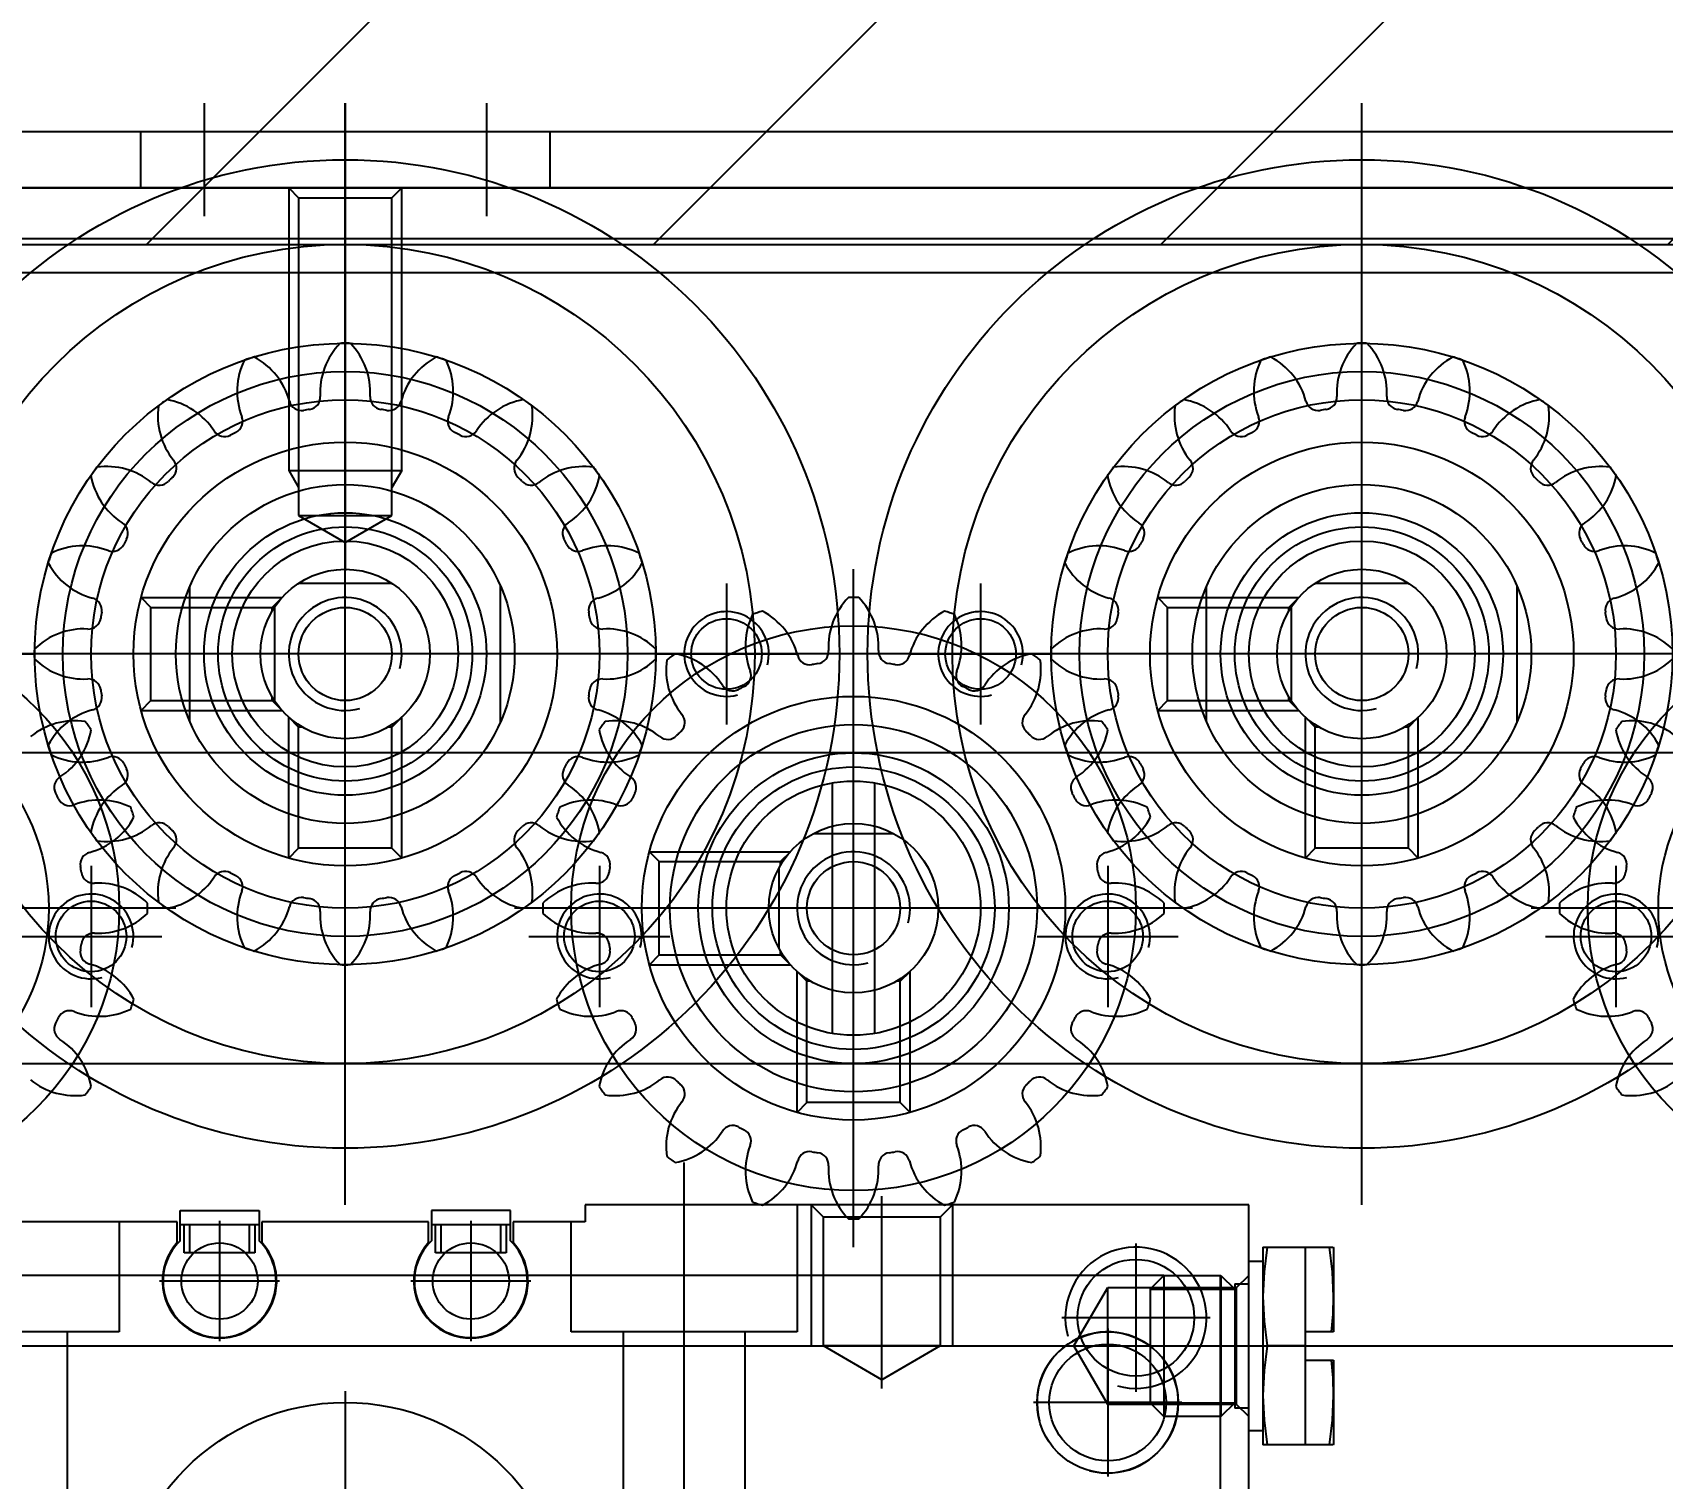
# Model space of a CAD drawing. Header units: inches. Extents: x 0 to 77285, y -118 to 40065.
# Drawn here: x 16500.6 to 16558.3, y 25651.9 to 25703.1 of the extents above; entities that cross this region are included whole.
import ezdxf

# ---------------------------------------------------------------- set-up
doc = ezdxf.new("R2010")
doc.units = ezdxf.units.IN
doc.header["$LTSCALE"] = 5
doc.header["$MEASUREMENT"] = 0
doc.layers.add('A', color=8, linetype='Continuous')
doc.styles.add('SCI', font='')
doc.styles.get('SCI').set_extended_font_data('Gulim')
doc.dimstyles.new('SCH', dxfattribs={"dimtxt": 2.5, "dimasz": 2, "dimexe": 1.25, "dimexo": 0.625, "dimtad": 1, "dimdec": 8, "dimtxsty": 'SCI', "dimcen": 2.5, "dimclrd": 4, "dimclre": 4, "dimclrt": 7, "dimadec": 8, "dimazin": 2, "dimtfac": 1, "dimtdec": 8, "dimtmove": 0, "dimatfit": 3, "dimfxl": 1, "dimarcsym": 0})

# ---------------------------------------------------------------- blocks, each defined once
blk = doc.blocks.new('A$Cc399747e')
h = blk.add_hatch()
h.set_pattern_fill('ANSI31', color=256, scale=4)
h.set_pattern_definition([(45, (8071.277, 63861.461), (-8.980256, 8.980256), [])])
h.paths.add_polyline_path([(891.797, 581), (491.797, 581), (491.797, 281), (891.797, 281)])
for p, q in [((759.797, 646.5), (759.797, 613.5)), ((739.797, 645), (739.797, 615)), ((740.797, 642.5), (740.797, 617.5)), ((771.797, 621.6), (771.797, 638.4)), ((757.647, 619.5), (757.647, 635)), ((761.947, 635), (761.947, 619.5)), ((781.647, 619.5), (781.647, 635)), ((744.797, 619.375), (744.797, 624.625)), ((736.797, 623.464), (736.807, 623.5)), ((736.797, 620.5), (736.797, 623.464)), ((736.807, 623.5), (739.297, 623.5)), ((736.942, 623.5), (736.836, 622.629)), ((737.797, 623.5), (737.797, 620.5)), ((739.259, 622.625), (739.152, 623.5)), ((739.297, 616.5), (739.297, 623.5)), ((739.297, 623), (739.797, 623)), ((736.836, 622.629), (736.797, 621.75)), ((739.297, 621.75), (739.259, 622.625)), ((739.797, 622.5), (740.23, 622.067)), ((739.797, 622.2), (740.297, 622.2)), ((740.297, 622.01), (740.788, 622.5)), ((740.297, 617.8), (740.297, 622.2)), ((740.788, 622.5), (742.807, 622.5)), ((740.788, 617.5), (740.788, 622.5)), ((742.807, 622.5), (743.297, 622.01)), ((742.807, 617.5), (742.807, 622.5)), ((736.797, 621.75), (736.817, 621.125)), ((739.259, 620.871), (739.297, 621.75)), ((740.23, 622.067), (744.797, 622.067)), ((740.23, 622.067), (740.23, 617.933)), ((743.297, 622.01), (740.297, 622.01)), ((743.297, 622.01), (740.297, 622.01)), ((742.172, 622), (747.422, 622)), ((743.297, 617.991), (743.297, 622.01)), ((743.797, 616.375), (743.797, 621.625)), ((744.797, 622.067), (745.991, 620)), ((744.797, 622.067), (744.797, 617.933)), ((736.817, 621.125), (736.874, 620.5)), ((750.73, 620), (752.797, 621.193)), ((752.797, 621.503), (752.797, 614.69)), ((752.797, 621.193), (754.864, 620)), ((737.797, 620.5), (736.797, 620.5)), ((737.797, 620.5), (737.797, 619.5)), ((739.152, 620), (739.259, 620.871)), ((884.297, 620), (659.297, 620)), ((746.3, 620), (736.472, 620)), ((737.797, 620), (739.152, 620)), ((739.259, 619.125), (739.152, 620)), ((745.991, 620), (744.797, 617.933)), ((750.297, 615), (750.297, 620)), ((750.73, 620), (754.864, 620)), ((750.73, 615.433), (750.73, 620)), ((754.864, 620), (754.864, 615.433)), ((755.297, 615), (755.297, 620)), ((736.797, 616.536), (736.797, 619.5)), ((736.797, 619.5), (737.797, 619.5)), ((736.874, 619.5), (736.817, 618.877)), ((737.797, 619.5), (737.797, 616.5)), ((755.797, 619.5), (763.797, 619.5)), ((755.797, 615), (755.797, 619.5)), ((763.797, 619.5), (763.797, 615.6)), ((767.347, 615.574), (767.347, 619.826)), ((776.247, 615.574), (776.247, 619.826)), ((779.797, 619.5), (787.797, 619.5)), ((779.797, 615.6), (779.797, 619.5)), ((736.817, 618.877), (736.797, 618.25)), ((739.297, 618.25), (739.259, 619.125)), ((741.172, 619), (746.422, 619)), ((736.797, 618.25), (736.835, 617.375)), ((739.259, 617.371), (739.297, 618.25)), ((740.23, 617.933), (739.797, 617.5)), ((740.297, 617.8), (739.797, 617.8)), ((744.797, 617.933), (740.23, 617.933)), ((740.788, 617.5), (740.297, 617.991)), ((743.297, 617.991), (740.297, 617.991)), ((743.297, 617.991), (740.297, 617.991)), ((743.297, 617.991), (742.807, 617.5)), ((765.221, 617.7), (769.473, 617.7)), ((774.121, 617.7), (778.373, 617.7)), ((736.835, 617.375), (736.942, 616.5)), ((739.152, 616.5), (739.259, 617.371)), ((739.797, 617), (739.297, 617)), ((742.807, 617.5), (740.788, 617.5)), ((742.807, 617.5), (765.332, 617.5)), ((765.332, 617.5), (765.357, 617.5)), ((765.357, 617.5), (769.337, 617.5)), ((769.337, 617.5), (769.362, 617.5)), ((769.362, 617.5), (774.232, 617.5)), ((774.232, 617.5), (774.257, 617.5)), ((774.257, 617.5), (778.237, 617.5)), ((778.237, 617.5), (778.262, 617.5)), ((778.262, 617.5), (802.797, 617.5)), ((736.807, 616.5), (736.797, 616.536)), ((739.297, 616.5), (736.807, 616.5)), ((753.797, 616.5), (753.797, 592.5)), ((766.097, 616.7), (768.597, 616.7)), ((766.097, 615.7), (766.097, 616.7)), ((766.297, 615.7), (766.297, 616.7)), ((768.397, 616.7), (768.397, 615.7)), ((768.597, 616.7), (768.597, 615.7)), ((774.997, 615.7), (774.997, 616.7)), ((774.997, 616.7), (777.497, 616.7)), ((775.197, 615.7), (775.197, 616.7)), ((777.297, 616.7), (777.297, 615.7)), ((777.497, 616.7), (777.497, 615.7)), ((765.847, 615.6), (765.847, 616.34)), ((765.947, 616.272), (765.947, 615.2)), ((768.747, 615.2), (768.747, 616.272)), ((768.847, 616.34), (768.847, 615.6)), ((774.747, 615.6), (774.747, 616.34)), ((774.847, 615.2), (774.847, 616.272)), ((777.647, 616.272), (777.647, 615.2)), ((777.747, 616.34), (777.747, 615.6)), ((750.297, 615), (750.73, 615.433)), ((750.73, 615.433), (754.864, 615.433)), ((754.864, 615.433), (755.297, 615)), ((763.297, 615.6), (765.847, 615.6)), ((763.297, 615), (763.297, 615.6)), ((768.747, 615.7), (765.947, 615.7)), ((768.847, 615.6), (774.747, 615.6)), ((777.647, 615.7), (774.847, 615.7)), ((777.747, 615.6), (785.297, 615.6)), ((735.797, 615), (735.797, 576)), ((739.797, 615), (763.297, 615)), ((765.947, 615.2), (768.747, 615.2)), ((771.797, 615), (771.797, 576)), ((777.647, 615.2), (774.847, 615.2)), ((751.797, 611.729), (751.797, 606.736)), ((751.797, 611.729), (752.147, 611.379)), ((752.147, 611.379), (755.447, 611.379)), ((752.147, 611.379), (752.147, 607.086)), ((755.797, 611.729), (755.447, 611.379)), ((755.447, 611.379), (755.447, 607.086)), ((755.797, 611.729), (755.797, 606.736)), ((826.797, 610), (716.797, 610)), ((753.797, 610), (753.797, 599)), ((753.047, 608.937), (753.047, 600.063)), ((754.547, 608.937), (754.547, 600.063)), ((735.797, 607.5), (735.797, 583.5)), ((771.797, 607.5), (771.797, 583.5)), ((752.147, 607.086), (751.797, 606.736)), ((752.147, 607.086), (752.277, 607.086)), ((755.318, 607.086), (755.447, 607.086)), ((755.447, 607.086), (755.797, 606.736)), ((761.026, 606.5), (756.033, 606.5)), ((756.383, 606.15), (756.033, 606.5)), ((756.383, 606.15), (756.383, 606.021)), ((760.676, 606.15), (756.383, 606.15)), ((761.026, 606.5), (760.676, 606.15)), ((760.676, 606.15), (760.676, 602.85)), ((756.438, 603.077), (756.438, 605.923)), ((705.797, 604.5), (729.797, 604.5)), ((741.797, 604.5), (765.797, 604.5)), ((748.297, 604.5), (759.297, 604.5)), ((777.797, 604.5), (801.797, 604.5)), ((733.797, 602.729), (733.797, 597.736)), ((733.797, 602.729), (734.147, 602.379)), ((737.797, 602.729), (737.447, 602.379)), ((737.797, 602.729), (737.797, 597.736)), ((756.383, 602.85), (756.033, 602.5)), ((756.383, 602.979), (756.383, 602.85)), ((760.676, 602.85), (756.383, 602.85)), ((761.026, 602.5), (760.676, 602.85)), ((769.797, 602.729), (769.797, 597.736)), ((769.797, 602.729), (770.147, 602.379)), ((773.797, 602.729), (773.447, 602.379)), ((773.797, 602.729), (773.797, 597.736)), ((734.147, 602.379), (737.447, 602.379)), ((734.147, 602.379), (734.147, 598.086)), ((737.447, 602.379), (737.447, 598.086)), ((761.026, 602.5), (756.033, 602.5)), ((770.147, 602.379), (773.447, 602.379)), ((770.147, 602.379), (770.147, 598.086)), ((773.447, 602.379), (773.447, 598.086)), ((755.22, 601.859), (752.374, 601.859)), ((734.147, 598.086), (733.797, 597.736)), ((734.147, 598.086), (734.277, 598.086)), ((737.318, 598.086), (737.447, 598.086)), ((737.447, 598.086), (737.797, 597.736)), ((770.147, 598.086), (769.797, 597.736)), ((770.147, 598.086), (770.277, 598.086)), ((773.318, 598.086), (773.447, 598.086)), ((773.447, 598.086), (773.797, 597.736)), ((730.297, 597.898), (730.297, 593.102)), ((743.026, 597.5), (738.033, 597.5)), ((738.383, 597.15), (738.033, 597.5)), ((741.297, 597.898), (741.297, 593.102)), ((743.026, 597.5), (742.676, 597.15)), ((766.297, 597.898), (766.297, 593.102)), ((779.026, 597.5), (774.033, 597.5)), ((774.383, 597.15), (774.033, 597.5)), ((777.297, 597.898), (777.297, 593.102)), ((779.026, 597.5), (778.676, 597.15)), ((738.298, 593.843), (738.298, 597.157)), ((738.383, 597.15), (738.383, 597.021)), ((742.676, 597.15), (738.383, 597.15)), ((742.676, 597.15), (742.676, 593.85)), ((774.298, 593.843), (774.298, 597.157)), ((774.383, 597.15), (774.383, 597.021)), ((778.676, 597.15), (774.383, 597.15)), ((778.676, 597.15), (778.676, 593.85)), ((716.297, 595.5), (755.297, 595.5)), ((723.797, 595.5), (747.797, 595.5)), ((752.297, 595.5), (791.297, 595.5)), ((759.797, 595.5), (783.797, 595.5)), ((738.383, 593.979), (738.383, 593.85)), ((774.383, 593.979), (774.383, 593.85)), ((738.383, 593.85), (738.033, 593.5)), ((743.026, 593.5), (738.033, 593.5)), ((742.676, 593.85), (738.383, 593.85)), ((743.026, 593.5), (742.676, 593.85)), ((774.383, 593.85), (774.033, 593.5)), ((779.026, 593.5), (774.033, 593.5)), ((778.676, 593.85), (774.383, 593.85)), ((779.026, 593.5), (778.676, 593.85)), ((734.14, 592.999), (737.454, 592.999)), ((770.14, 592.999), (773.454, 592.999)), ((771.797, 578), (771.797, 592.553)), ((771.797, 591.553), (770.147, 590.6)), ((773.447, 590.6), (771.797, 591.553)), ((773.447, 590.6), (770.147, 590.6)), ((770.147, 590.6), (770.147, 579.35)), ((773.447, 579.35), (773.447, 590.6)), ((769.797, 589), (770.147, 589.606)), ((773.797, 589), (773.447, 589.606)), ((773.797, 589), (769.797, 589)), ((769.797, 589), (769.797, 579)), ((773.797, 579), (773.797, 589)), ((891.797, 581), (491.797, 581)), ((891.797, 581), (491.797, 581)), ((766.797, 576), (766.797, 580)), ((771.797, 576), (771.797, 580)), ((776.797, 576), (776.797, 580)), ((659.297, 579), (884.297, 579)), ((884.297, 579), (659.297, 579)), ((764.547, 577), (764.547, 579)), ((770.147, 579.35), (769.797, 579)), ((773.447, 579.35), (770.147, 579.35)), ((773.797, 579), (773.447, 579.35)), ((779.047, 577), (779.047, 579)), ((884.297, 577), (659.297, 577))]:
    blk.add_line(p, q)
at = {"ltscale": 3}
for p, q in [((753.797, 612), (753.797, 597)), ((735.797, 608.5), (735.797, 582.5)), ((771.797, 608.5), (771.797, 582.5)), ((726.797, 603), (726.797, 608)), ((744.797, 603), (744.797, 608)), ((762.797, 603), (762.797, 608)), ((780.797, 603), (780.797, 608)), ((729.297, 605.5), (724.297, 605.5)), ((747.297, 605.5), (742.297, 605.5)), ((765.297, 605.5), (760.297, 605.5)), ((783.297, 605.5), (778.297, 605.5)), ((710.297, 604.5), (725.297, 604.5)), ((746.297, 604.5), (761.297, 604.5)), ((782.297, 604.5), (797.297, 604.5)), ((655.297, 599), (886.297, 599)), ((749.297, 593), (749.297, 598)), ((758.297, 593), (758.297, 598)), ((722.797, 595.5), (748.797, 595.5)), ((751.797, 595.5), (746.797, 595.5)), ((760.797, 595.5), (755.797, 595.5)), ((758.797, 595.5), (784.797, 595.5)), ((787.797, 595.5), (782.797, 595.5)), ((213.797, 582), (1040.797, 582)), ((213.797, 582), (1040.797, 582)), ((213.797, 580.8), (1040.797, 580.8))]:
    blk.add_line(p, q, dxfattribs=at)
for centre, radius in [((771.797, 630), 8), ((771.797, 630), 8), ((744.797, 622), 2.5), ((744.797, 622), 2.067), ((743.797, 619), 2.067), ((767.347, 617.7), 1.35), ((776.247, 617.7), 1.35), ((717.797, 604.5), 10), ((753.797, 604.5), 10), ((789.797, 604.5), 10), ((735.797, 595.5), 17.5), ((771.797, 595.5), 17.5), ((717.797, 604.5), 7.5), ((753.797, 604.5), 7.5), ((789.797, 604.5), 7.5), ((735.797, 595.5), 14.5), ((753.797, 604.5), 5), ((771.797, 595.5), 14.5), ((753.797, 604.5), 4.5), ((753.797, 604.5), 4.5), ((753.797, 604.5), 3), ((753.797, 604.5), 3), ((753.797, 604.5), 1.65), ((735.797, 595.5), 10), ((771.797, 595.5), 10), ((735.797, 595.5), 7.5), ((771.797, 595.5), 7.5), ((735.797, 595.5), 6), ((771.797, 595.5), 6), ((735.797, 595.5), 5), ((771.797, 595.5), 5), ((735.797, 595.5), 4.5), ((771.797, 595.5), 4.5), ((735.797, 595.5), 4), ((771.797, 595.5), 4), ((735.797, 595.5), 3), ((735.797, 595.5), 3), ((771.797, 595.5), 3), ((771.797, 595.5), 3), ((735.797, 595.5), 1.65), ((771.797, 595.5), 1.65)]:
    blk.add_circle(centre, radius)
for centre, radius in [((753.797, 604.5), 6.5), ((753.797, 604.5), 5.5), ((726.797, 605.5), 1.25), ((744.797, 605.5), 1.25), ((762.797, 605.5), 1.25), ((780.797, 605.5), 1.25), ((735.797, 595.5), 11), ((771.797, 595.5), 11), ((735.797, 595.5), 9), ((771.797, 595.5), 9), ((749.297, 595.5), 1.25), ((758.297, 595.5), 1.25)]:
    blk.add_circle(centre, radius, dxfattribs=at)
for centre, radius, start, end in [((744.797, 622), 2.5, 75, 15), ((743.797, 619), 2.5, 75, 15), ((767.347, 617.7), 2.025, 317.79455, 222.20545), ((767.347, 617.7), 2, 314.427, 225.573), ((776.247, 617.7), 2.025, 317.79455, 222.20545), ((776.247, 617.7), 2, 314.427, 225.573), ((755.409, 613.758), 2.5, 135.86546, 183.15785), ((753.797, 604.5), 11, 90, 90.94936), ((753.797, 604.5), 11, 89.05064, 90), ((752.185, 613.758), 2.5, 356.84215, 44.13454), ((752.47, 613.803), 2.5, 153.86546, 201.15785), ((753.797, 604.5), 11, 108, 108.94936), ((753.797, 604.5), 11, 107.05064, 108), ((749.403, 612.806), 2.5, 14.84215, 62.13454), ((758.191, 612.806), 2.5, 117.86546, 165.15785), ((753.797, 604.5), 11, 72, 72.94936), ((753.797, 604.5), 11, 71.05064, 72), ((755.125, 613.803), 2.5, 338.84215, 26.13454), ((752.472, 613.596), 0.442, 278.28904, 3.15785), ((755.122, 613.596), 0.442, 176.84215, 261.71096), ((749.66, 612.937), 2.5, 171.86546, 219.15785), ((753.797, 604.5), 11, 126, 126.94936), ((753.797, 604.5), 11, 125.05064, 126), ((747.052, 611.042), 2.5, 32.84215, 80.13454), ((752.247, 613.56), 0.442, 194.84215, 279.71096), ((753.797, 604.5), 8.75, 99, 99.71096), ((753.797, 604.5), 8.75, 98.28904, 99), ((753.797, 604.5), 8.75, 81, 81.71096), ((753.797, 604.5), 8.75, 80.28904, 81), ((755.348, 613.56), 0.442, 260.28904, 345.15785), ((760.543, 611.042), 2.5, 99.86546, 147.15785), ((757.935, 612.937), 2.5, 320.84215, 8.13454), ((753.797, 604.5), 11, 54, 54.94936), ((753.797, 604.5), 11, 53.05064, 54), ((749.523, 612.637), 0.442, 212.84215, 297.71096), ((749.726, 612.741), 0.442, 296.28904, 21.15785), ((757.868, 612.741), 0.442, 158.84215, 243.71096), ((758.071, 612.637), 0.442, 242.28904, 327.15785), ((753.797, 604.5), 8.75, 117, 117.71096), ((753.797, 604.5), 8.75, 116.28904, 117), ((753.797, 604.5), 8.75, 63, 63.71096), ((753.797, 604.5), 8.75, 62.28904, 63), ((747.379, 611.08), 0.442, 314.28904, 39.15785), ((760.215, 611.08), 0.442, 140.84215, 225.71096), ((726.234, 608.637), 2.5, 81.86546, 129.15785), ((724.339, 611.246), 2.5, 302.84215, 350.13454), ((717.797, 604.5), 11, 36, 36.94936), ((717.797, 604.5), 11, 35.05064, 36), ((753.797, 604.5), 11, 144, 144.94936), ((747.255, 611.246), 2.5, 189.86546, 237.15785), ((753.797, 604.5), 11, 143.05064, 144), ((745.36, 608.637), 2.5, 50.84215, 98.13454), ((753.797, 604.5), 8.75, 135, 135.71096), ((753.797, 604.5), 8.75, 134.28904, 135), ((753.797, 604.5), 8.75, 45, 45.71096), ((753.797, 604.5), 8.75, 44.28904, 45), ((762.234, 608.637), 2.5, 81.86546, 129.15785), ((760.339, 611.246), 2.5, 302.84215, 350.13454), ((753.797, 604.5), 11, 36, 36.94936), ((753.797, 604.5), 11, 35.05064, 36), ((789.797, 604.5), 11, 144, 144.94936), ((783.255, 611.246), 2.5, 189.86546, 237.15785), ((789.797, 604.5), 11, 143.05064, 144), ((781.36, 608.637), 2.5, 50.84215, 98.13454), ((747.218, 610.918), 0.442, 230.84215, 315.71096), ((760.377, 610.918), 0.442, 224.28904, 309.15785), ((725.935, 608.774), 0.442, 122.84215, 207.71096), ((745.66, 608.774), 0.442, 332.28904, 57.15785), ((761.935, 608.774), 0.442, 122.84215, 207.71096), ((781.66, 608.774), 0.442, 332.28904, 57.15785), ((717.797, 604.5), 8.75, 27, 27.71096), ((717.797, 604.5), 8.75, 26.28904, 27), ((726.038, 608.571), 0.442, 206.28904, 291.15785), ((727.1, 605.828), 2.5, 63.86546, 111.15785), ((744.495, 605.828), 2.5, 68.84215, 116.13454), ((745.556, 608.571), 0.442, 248.84215, 333.71096), ((753.797, 604.5), 8.75, 153, 153.71096), ((753.797, 604.5), 8.75, 152.28904, 153), ((753.797, 604.5), 8.75, 27, 27.71096), ((753.797, 604.5), 8.75, 26.28904, 27), ((762.038, 608.571), 0.442, 206.28904, 291.15785), ((763.1, 605.828), 2.5, 63.86546, 111.15785), ((780.495, 605.828), 2.5, 68.84215, 116.13454), ((781.556, 608.571), 0.442, 248.84215, 333.71096), ((789.797, 604.5), 8.75, 153, 153.71096), ((789.797, 604.5), 8.75, 152.28904, 153), ((717.797, 604.5), 11, 18, 18.94936), ((717.797, 604.5), 11, 17.05064, 18), ((753.797, 604.5), 11, 162, 162.94936), ((753.797, 604.5), 11, 161.05064, 162), ((753.797, 604.5), 11, 18, 18.94936), ((753.797, 604.5), 11, 17.05064, 18), ((789.797, 604.5), 11, 162, 162.94936), ((789.797, 604.5), 11, 161.05064, 162), ((726.104, 608.894), 2.5, 284.84215, 332.13454), ((745.491, 608.894), 2.5, 207.86546, 255.15785), ((762.104, 608.894), 2.5, 284.84215, 332.13454), ((781.491, 608.894), 2.5, 207.86546, 255.15785), ((726.857, 606.051), 0.442, 104.84215, 189.71096), ((735.797, 595.5), 11, 107.05064, 108), ((731.403, 603.806), 2.5, 14.84215, 62.13454), ((737.409, 604.758), 2.5, 135.86546, 183.15785), ((735.797, 595.5), 11, 90, 90.94936), ((735.797, 595.5), 11, 89.05064, 90), ((734.185, 604.758), 2.5, 356.84215, 44.13454), ((740.191, 603.806), 2.5, 117.86546, 165.15785), ((735.797, 595.5), 11, 72, 72.94936), ((744.737, 606.051), 0.442, 350.28904, 75.15785), ((753.797, 604.5), 2, 165, 105), ((762.857, 606.051), 0.442, 104.84215, 189.71096), ((771.797, 595.5), 11, 107.05064, 108), ((767.403, 603.806), 2.5, 14.84215, 62.13454), ((773.409, 604.758), 2.5, 135.86546, 183.15785), ((771.797, 595.5), 11, 90, 90.94936), ((771.797, 595.5), 11, 89.05064, 90), ((770.185, 604.758), 2.5, 356.84215, 44.13454), ((776.191, 603.806), 2.5, 117.86546, 165.15785), ((771.797, 595.5), 11, 72, 72.94936), ((780.737, 606.051), 0.442, 350.28904, 75.15785), ((717.797, 604.5), 8.75, 9, 9.71096), ((717.797, 604.5), 8.75, 8.28904, 9), ((726.893, 605.825), 0.442, 188.28904, 273.15785), ((734.47, 604.803), 2.5, 153.86546, 201.15785), ((735.797, 595.5), 11, 108, 108.94936), ((735.797, 595.5), 11, 71.05064, 72), ((737.125, 604.803), 2.5, 338.84215, 26.13454), ((744.702, 605.825), 0.442, 266.84215, 351.71096), ((753.797, 604.5), 8.75, 171, 171.71096), ((753.797, 604.5), 8.75, 170.28904, 171), ((753.797, 604.5), 8.75, 9, 9.71096), ((753.797, 604.5), 8.75, 8.28904, 9), ((762.893, 605.825), 0.442, 188.28904, 273.15785), ((770.47, 604.803), 2.5, 153.86546, 201.15785), ((771.797, 595.5), 11, 108, 108.94936), ((771.797, 595.5), 11, 71.05064, 72), ((773.125, 604.803), 2.5, 338.84215, 26.13454), ((780.702, 605.825), 0.442, 266.84215, 351.71096), ((789.797, 604.5), 8.75, 171, 171.71096), ((789.797, 604.5), 8.75, 170.28904, 171), ((727.055, 602.888), 2.5, 45.86546, 93.15785), ((744.54, 602.888), 2.5, 86.84215, 134.13454), ((763.055, 602.888), 2.5, 45.86546, 93.15785), ((780.54, 602.888), 2.5, 86.84215, 134.13454), ((727.055, 606.112), 2.5, 266.84215, 314.13454), ((717.797, 604.5), 11, 360, 0.94936), ((717.797, 604.5), 11, 359.05064, 0), ((731.66, 603.937), 2.5, 171.86546, 219.15785), ((735.797, 595.5), 11, 126, 126.94936), ((735.797, 595.5), 11, 125.05064, 126), ((729.052, 602.042), 2.5, 32.84215, 80.13454), ((734.247, 604.56), 0.442, 194.84215, 279.71096), ((734.472, 604.596), 0.442, 278.28904, 3.15785), ((737.122, 604.596), 0.442, 176.84215, 261.71096), ((737.348, 604.56), 0.442, 260.28904, 345.15785), ((742.543, 602.042), 2.5, 99.86546, 147.15785), ((739.935, 603.937), 2.5, 320.84215, 8.13454), ((735.797, 595.5), 11, 54, 54.94936), ((735.797, 595.5), 11, 53.05064, 54), ((753.797, 604.5), 11, 179.05064, 180), ((753.797, 604.5), 11, 180, 180.94936), ((744.54, 606.112), 2.5, 225.86546, 273.15785), ((763.055, 606.112), 2.5, 266.84215, 314.13454), ((753.797, 604.5), 11, 360, 0.94936), ((753.797, 604.5), 11, 359.05064, 0), ((767.66, 603.937), 2.5, 171.86546, 219.15785), ((771.797, 595.5), 11, 126, 126.94936), ((771.797, 595.5), 11, 125.05064, 126), ((765.052, 602.042), 2.5, 32.84215, 80.13454), ((770.247, 604.56), 0.442, 194.84215, 279.71096), ((770.472, 604.596), 0.442, 278.28904, 3.15785), ((773.122, 604.596), 0.442, 176.84215, 261.71096), ((773.348, 604.56), 0.442, 260.28904, 345.15785), ((778.543, 602.042), 2.5, 99.86546, 147.15785), ((775.935, 603.937), 2.5, 320.84215, 8.13454), ((771.797, 595.5), 11, 54, 54.94936), ((771.797, 595.5), 11, 53.05064, 54), ((789.797, 604.5), 11, 179.05064, 180), ((789.797, 604.5), 11, 180, 180.94936), ((780.54, 606.112), 2.5, 225.86546, 273.15785), ((731.726, 603.741), 0.442, 296.28904, 21.15785), ((735.797, 595.5), 8.75, 99, 99.71096), ((735.797, 595.5), 8.75, 98.28904, 99), ((735.797, 595.5), 8.75, 81, 81.71096), ((735.797, 595.5), 8.75, 80.28904, 81), ((739.868, 603.741), 0.442, 158.84215, 243.71096), ((767.726, 603.741), 0.442, 296.28904, 21.15785), ((771.797, 595.5), 8.75, 99, 99.71096), ((771.797, 595.5), 8.75, 98.28904, 99), ((771.797, 595.5), 8.75, 81, 81.71096), ((771.797, 595.5), 8.75, 80.28904, 81), ((775.868, 603.741), 0.442, 158.84215, 243.71096), ((717.797, 604.5), 8.75, 350.28904, 351), ((717.797, 604.5), 8.75, 351, 351.71096), ((726.893, 603.175), 0.442, 86.84215, 171.71096), ((731.523, 603.637), 0.442, 212.84215, 297.71096), ((735.797, 595.5), 8.75, 117, 117.71096), ((735.797, 595.5), 8.75, 116.28904, 117), ((735.797, 595.5), 8.75, 63, 63.71096), ((735.797, 595.5), 8.75, 62.28904, 63), ((740.071, 603.637), 0.442, 242.28904, 327.15785), ((744.702, 603.175), 0.442, 8.28904, 93.15785), ((753.797, 604.5), 8.75, 188.28904, 189), ((753.797, 604.5), 8.75, 189, 189.71096), ((753.797, 604.5), 8.75, 350.28904, 351), ((753.797, 604.5), 8.75, 351, 351.71096), ((762.893, 603.175), 0.442, 86.84215, 171.71096), ((767.523, 603.637), 0.442, 212.84215, 297.71096), ((771.797, 595.5), 8.75, 117, 117.71096), ((771.797, 595.5), 8.75, 116.28904, 117), ((771.797, 595.5), 8.75, 63, 63.71096), ((771.797, 595.5), 8.75, 62.28904, 63), ((776.071, 603.637), 0.442, 242.28904, 327.15785), ((780.702, 603.175), 0.442, 8.28904, 93.15785), ((789.797, 604.5), 8.75, 188.28904, 189), ((789.797, 604.5), 8.75, 189, 189.71096), ((726.857, 602.95), 0.442, 170.28904, 255.15785), ((744.737, 602.95), 0.442, 284.84215, 9.71096), ((762.857, 602.95), 0.442, 170.28904, 255.15785), ((780.737, 602.95), 0.442, 284.84215, 9.71096), ((726.104, 600.106), 2.5, 27.86546, 75.15785), ((735.797, 595.5), 11, 144, 144.94936), ((735.797, 595.5), 11, 143.05064, 144), ((727.36, 599.637), 2.5, 50.84215, 98.13454), ((729.379, 602.08), 0.442, 314.28904, 39.15785), ((742.215, 602.08), 0.442, 140.84215, 225.71096), ((744.234, 599.637), 2.5, 81.86546, 129.15785), ((745.491, 600.106), 2.5, 104.84215, 152.13454), ((735.797, 595.5), 11, 36, 36.94936), ((735.797, 595.5), 11, 35.05064, 36), ((762.104, 600.106), 2.5, 27.86546, 75.15785), ((771.797, 595.5), 11, 144, 144.94936), ((771.797, 595.5), 11, 143.05064, 144), ((763.36, 599.637), 2.5, 50.84215, 98.13454), ((765.379, 602.08), 0.442, 314.28904, 39.15785), ((778.215, 602.08), 0.442, 140.84215, 225.71096), ((780.234, 599.637), 2.5, 81.86546, 129.15785), ((781.491, 600.106), 2.5, 104.84215, 152.13454), ((771.797, 595.5), 11, 36, 36.94936), ((771.797, 595.5), 11, 35.05064, 36), ((729.255, 602.246), 2.5, 189.86546, 237.15785), ((729.218, 601.918), 0.442, 230.84215, 315.71096), ((735.797, 595.5), 8.75, 135, 135.71096), ((735.797, 595.5), 8.75, 134.28904, 135), ((735.797, 595.5), 8.75, 45, 45.71096), ((735.797, 595.5), 8.75, 44.28904, 45), ((742.377, 601.918), 0.442, 224.28904, 309.15785), ((742.339, 602.246), 2.5, 302.84215, 350.13454), ((765.255, 602.246), 2.5, 189.86546, 237.15785), ((765.218, 601.918), 0.442, 230.84215, 315.71096), ((771.797, 595.5), 8.75, 135, 135.71096), ((771.797, 595.5), 8.75, 134.28904, 135), ((771.797, 595.5), 8.75, 45, 45.71096), ((771.797, 595.5), 8.75, 44.28904, 45), ((778.377, 601.918), 0.442, 224.28904, 309.15785), ((778.339, 602.246), 2.5, 302.84215, 350.13454), ((726.038, 600.429), 0.442, 68.84215, 153.71096), ((727.1, 603.172), 2.5, 248.84215, 296.13454), ((717.797, 604.5), 11, 341.05064, 342), ((717.797, 604.5), 11, 342, 342.94936), ((753.797, 604.5), 11, 197.05064, 198), ((753.797, 604.5), 11, 198, 198.94936), ((744.495, 603.172), 2.5, 243.86546, 291.15785), ((745.556, 600.429), 0.442, 26.28904, 111.15785), ((762.038, 600.429), 0.442, 68.84215, 153.71096), ((763.1, 603.172), 2.5, 248.84215, 296.13454), ((753.797, 604.5), 11, 341.05064, 342), ((753.797, 604.5), 11, 342, 342.94936), ((789.797, 604.5), 11, 197.05064, 198), ((789.797, 604.5), 11, 198, 198.94936), ((780.495, 603.172), 2.5, 243.86546, 291.15785), ((781.556, 600.429), 0.442, 26.28904, 111.15785), ((725.935, 600.226), 0.442, 152.28904, 237.15785), ((717.797, 604.5), 8.75, 332.28904, 333), ((717.797, 604.5), 8.75, 333, 333.71096), ((745.66, 600.226), 0.442, 302.84215, 27.71096), ((753.797, 604.5), 8.75, 206.28904, 207), ((753.797, 604.5), 8.75, 207, 207.71096), ((761.935, 600.226), 0.442, 152.28904, 237.15785), ((753.797, 604.5), 8.75, 332.28904, 333), ((753.797, 604.5), 8.75, 333, 333.71096), ((781.66, 600.226), 0.442, 302.84215, 27.71096), ((789.797, 604.5), 8.75, 206.28904, 207), ((789.797, 604.5), 8.75, 207, 207.71096), ((724.339, 597.754), 2.5, 9.86546, 57.15785), ((727.66, 599.774), 0.442, 332.28904, 57.15785), ((743.935, 599.774), 0.442, 122.84215, 207.71096), ((747.255, 597.754), 2.5, 122.84215, 170.13454), ((760.339, 597.754), 2.5, 9.86546, 57.15785), ((763.66, 599.774), 0.442, 332.28904, 57.15785), ((779.935, 599.774), 0.442, 122.84215, 207.71096), ((783.255, 597.754), 2.5, 122.84215, 170.13454), ((726.495, 596.828), 2.5, 68.84215, 116.13454), ((727.556, 599.571), 0.442, 248.84215, 333.71096), ((735.797, 595.5), 8.75, 153, 153.71096), ((735.797, 595.5), 8.75, 152.28904, 153), ((735.797, 595.5), 8.75, 27, 27.71096), ((735.797, 595.5), 8.75, 26.28904, 27), ((744.038, 599.571), 0.442, 206.28904, 291.15785), ((745.1, 596.828), 2.5, 63.86546, 111.15785), ((762.495, 596.828), 2.5, 68.84215, 116.13454), ((763.556, 599.571), 0.442, 248.84215, 333.71096), ((771.797, 595.5), 8.75, 153, 153.71096), ((771.797, 595.5), 8.75, 152.28904, 153), ((771.797, 595.5), 8.75, 27, 27.71096), ((771.797, 595.5), 8.75, 26.28904, 27), ((780.038, 599.571), 0.442, 206.28904, 291.15785), ((781.1, 596.828), 2.5, 63.86546, 111.15785), ((735.797, 595.5), 11, 162, 162.94936), ((727.491, 599.894), 2.5, 207.86546, 255.15785), ((735.797, 595.5), 11, 161.05064, 162), ((744.104, 599.894), 2.5, 284.84215, 332.13454), ((735.797, 595.5), 11, 18, 18.94936), ((735.797, 595.5), 11, 17.05064, 18), ((747.218, 598.082), 0.442, 44.28904, 129.15785), ((760.377, 598.082), 0.442, 50.84215, 135.71096), ((771.797, 595.5), 11, 162, 162.94936), ((763.491, 599.894), 2.5, 207.86546, 255.15785), ((771.797, 595.5), 11, 161.05064, 162), ((780.104, 599.894), 2.5, 284.84215, 332.13454), ((771.797, 595.5), 11, 18, 18.94936), ((771.797, 595.5), 11, 17.05064, 18), ((726.234, 600.363), 2.5, 230.84215, 278.13454), ((717.797, 604.5), 11, 323.05064, 324), ((717.797, 604.5), 11, 324, 324.94936), ((753.797, 604.5), 11, 215.05064, 216), ((753.797, 604.5), 11, 216, 216.94936), ((745.36, 600.363), 2.5, 261.86546, 309.15785), ((753.797, 604.5), 8.75, 224.28904, 225), ((753.797, 604.5), 8.75, 225, 225.71096), ((747.379, 597.921), 0.442, 320.84215, 45.71096), ((760.215, 597.921), 0.442, 134.28904, 219.15785), ((753.797, 604.5), 8.75, 314.28904, 315), ((753.797, 604.5), 8.75, 315, 315.71096), ((762.234, 600.363), 2.5, 230.84215, 278.13454), ((753.797, 604.5), 11, 323.05064, 324), ((753.797, 604.5), 11, 324, 324.94936), ((789.797, 604.5), 11, 215.05064, 216), ((789.797, 604.5), 11, 216, 216.94936), ((781.36, 600.363), 2.5, 261.86546, 309.15785), ((726.737, 597.051), 0.442, 350.28904, 75.15785), ((735.797, 595.5), 2, 165, 105), ((744.857, 597.051), 0.442, 104.84215, 189.71096), ((749.66, 596.063), 2.5, 140.84215, 188.13454), ((757.935, 596.063), 2.5, 351.86546, 39.15785), ((762.737, 597.051), 0.442, 350.28904, 75.15785), ((771.797, 595.5), 2, 165, 105), ((780.857, 597.051), 0.442, 104.84215, 189.71096), ((735.797, 595.5), 8.75, 171, 171.71096), ((735.797, 595.5), 8.75, 170.28904, 171), ((735.797, 595.5), 8.75, 9, 9.71096), ((735.797, 595.5), 8.75, 8.28904, 9), ((749.523, 596.363), 0.442, 62.28904, 147.15785), ((758.071, 596.363), 0.442, 32.84215, 117.71096), ((771.797, 595.5), 8.75, 171, 171.71096), ((771.797, 595.5), 8.75, 170.28904, 171), ((771.797, 595.5), 8.75, 9, 9.71096), ((771.797, 595.5), 8.75, 8.28904, 9), ((726.54, 593.888), 2.5, 86.84215, 134.13454), ((726.702, 596.825), 0.442, 266.84215, 351.71096), ((744.893, 596.825), 0.442, 188.28904, 273.15785), ((745.055, 593.888), 2.5, 45.86546, 93.15785), ((747.052, 597.958), 2.5, 279.86546, 327.15785), ((753.797, 604.5), 8.75, 242.28904, 243), ((753.797, 604.5), 8.75, 243, 243.71096), ((749.726, 596.259), 0.442, 338.84215, 63.71096), ((757.868, 596.259), 0.442, 116.28904, 201.15785), ((753.797, 604.5), 8.75, 296.28904, 297), ((753.797, 604.5), 8.75, 297, 297.71096), ((760.543, 597.958), 2.5, 212.84215, 260.13454), ((762.54, 593.888), 2.5, 86.84215, 134.13454), ((762.702, 596.825), 0.442, 266.84215, 351.71096), ((780.893, 596.825), 0.442, 188.28904, 273.15785), ((781.055, 593.888), 2.5, 45.86546, 93.15785), ((735.797, 595.5), 11, 360, 0.94936), ((753.797, 604.5), 11, 233.05064, 234), ((752.47, 595.197), 2.5, 158.84215, 206.13454), ((752.247, 595.44), 0.442, 80.28904, 165.15785), ((753.797, 604.5), 8.75, 260.28904, 261), ((753.797, 604.5), 8.75, 261, 261.71096), ((752.472, 595.405), 0.442, 356.84215, 81.71096), ((755.122, 595.405), 0.442, 98.28904, 183.15785), ((753.797, 604.5), 8.75, 278.28904, 279), ((753.797, 604.5), 8.75, 279, 279.71096), ((755.348, 595.44), 0.442, 14.84215, 99.71096), ((755.125, 595.197), 2.5, 333.86546, 21.15785), ((753.797, 604.5), 11, 306, 306.94936), ((771.797, 595.5), 11, 179.05064, 180), ((771.797, 595.5), 11, 360, 0.94936), ((726.54, 597.112), 2.5, 225.86546, 273.15785), ((745.055, 597.112), 2.5, 266.84215, 314.13454), ((735.797, 595.5), 11, 359.05064, 0), ((753.797, 604.5), 11, 234, 234.94936), ((749.403, 596.194), 2.5, 297.86546, 345.15785), ((755.409, 595.242), 2.5, 176.84215, 224.13454), ((752.185, 595.242), 2.5, 315.86546, 3.15785), ((758.191, 596.194), 2.5, 194.84215, 242.13454), ((753.797, 604.5), 11, 305.05064, 306), ((771.797, 595.5), 11, 180, 180.94936), ((762.54, 597.112), 2.5, 225.86546, 273.15785), ((781.055, 597.112), 2.5, 266.84215, 314.13454), ((771.797, 595.5), 11, 359.05064, 0), ((726.702, 594.175), 0.442, 8.28904, 93.15785), ((744.893, 594.175), 0.442, 86.84215, 171.71096), ((762.702, 594.175), 0.442, 8.28904, 93.15785), ((780.893, 594.175), 0.442, 86.84215, 171.71096), ((726.737, 593.95), 0.442, 284.84215, 9.71096), ((735.797, 595.5), 8.75, 188.28904, 189), ((735.797, 595.5), 8.75, 189, 189.71096), ((744.857, 593.95), 0.442, 170.28904, 255.15785), ((735.797, 595.5), 8.75, 350.28904, 351), ((735.797, 595.5), 8.75, 351, 351.71096), ((753.797, 604.5), 11, 251.05064, 252), ((753.797, 604.5), 11, 252, 252.94936), ((753.797, 604.5), 11, 287.05064, 288), ((753.797, 604.5), 11, 288, 288.94936), ((762.737, 593.95), 0.442, 284.84215, 9.71096), ((771.797, 595.5), 8.75, 188.28904, 189), ((771.797, 595.5), 8.75, 189, 189.71096), ((780.857, 593.95), 0.442, 170.28904, 255.15785), ((771.797, 595.5), 8.75, 350.28904, 351), ((771.797, 595.5), 8.75, 351, 351.71096), ((727.491, 591.106), 2.5, 104.84215, 152.13454), ((744.104, 591.106), 2.5, 27.86546, 75.15785), ((753.797, 604.5), 11, 269.05064, 270), ((753.797, 604.5), 11, 270, 270.94936), ((763.491, 591.106), 2.5, 104.84215, 152.13454), ((780.104, 591.106), 2.5, 27.86546, 75.15785), ((735.797, 595.5), 11, 197.05064, 198), ((735.797, 595.5), 11, 342, 342.94936), ((771.797, 595.5), 11, 197.05064, 198), ((771.797, 595.5), 11, 342, 342.94936), ((735.797, 595.5), 11, 198, 198.94936), ((726.495, 594.172), 2.5, 243.86546, 291.15785), ((727.556, 591.429), 0.442, 26.28904, 111.15785), ((735.797, 595.5), 8.75, 206.28904, 207), ((735.797, 595.5), 8.75, 333, 333.71096), ((744.038, 591.429), 0.442, 68.84215, 153.71096), ((745.1, 594.172), 2.5, 248.84215, 296.13454), ((735.797, 595.5), 11, 341.05064, 342), ((771.797, 595.5), 11, 198, 198.94936), ((762.495, 594.172), 2.5, 243.86546, 291.15785), ((763.556, 591.429), 0.442, 26.28904, 111.15785), ((771.797, 595.5), 8.75, 206.28904, 207), ((771.797, 595.5), 8.75, 333, 333.71096), ((780.038, 591.429), 0.442, 68.84215, 153.71096), ((781.1, 594.172), 2.5, 248.84215, 296.13454), ((771.797, 595.5), 11, 341.05064, 342), ((727.66, 591.226), 0.442, 302.84215, 27.71096), ((735.797, 595.5), 8.75, 207, 207.71096), ((743.935, 591.226), 0.442, 152.28904, 237.15785), ((735.797, 595.5), 8.75, 332.28904, 333), ((763.66, 591.226), 0.442, 302.84215, 27.71096), ((771.797, 595.5), 8.75, 207, 207.71096), ((779.935, 591.226), 0.442, 152.28904, 237.15785), ((771.797, 595.5), 8.75, 332.28904, 333), ((729.255, 588.754), 2.5, 122.84215, 170.13454), ((742.339, 588.754), 2.5, 9.86546, 57.15785), ((765.255, 588.754), 2.5, 122.84215, 170.13454), ((778.339, 588.754), 2.5, 9.86546, 57.15785), ((727.36, 591.363), 2.5, 261.86546, 309.15785), ((729.218, 589.082), 0.442, 44.28904, 129.15785), ((735.797, 595.5), 8.75, 224.28904, 225), ((735.797, 595.5), 8.75, 225, 225.71096), ((735.797, 595.5), 8.75, 314.28904, 315), ((735.797, 595.5), 8.75, 315, 315.71096), ((742.377, 589.082), 0.442, 50.84215, 135.71096), ((744.234, 591.363), 2.5, 230.84215, 278.13454), ((763.36, 591.363), 2.5, 261.86546, 309.15785), ((765.218, 589.082), 0.442, 44.28904, 129.15785), ((771.797, 595.5), 8.75, 224.28904, 225), ((771.797, 595.5), 8.75, 225, 225.71096), ((771.797, 595.5), 8.75, 314.28904, 315), ((771.797, 595.5), 8.75, 315, 315.71096), ((778.377, 589.082), 0.442, 50.84215, 135.71096), ((780.234, 591.363), 2.5, 230.84215, 278.13454), ((735.797, 595.5), 11, 215.05064, 216), ((735.797, 595.5), 11, 216, 216.94936), ((729.379, 588.921), 0.442, 320.84215, 45.71096), ((742.215, 588.921), 0.442, 134.28904, 219.15785), ((735.797, 595.5), 11, 323.05064, 324), ((735.797, 595.5), 11, 324, 324.94936), ((771.797, 595.5), 11, 215.05064, 216), ((771.797, 595.5), 11, 216, 216.94936), ((765.379, 588.921), 0.442, 320.84215, 45.71096), ((778.215, 588.921), 0.442, 134.28904, 219.15785), ((771.797, 595.5), 11, 323.05064, 324), ((771.797, 595.5), 11, 324, 324.94936), ((731.66, 587.063), 2.5, 140.84215, 188.13454), ((739.935, 587.063), 2.5, 351.86546, 39.15785), ((767.66, 587.063), 2.5, 140.84215, 188.13454), ((775.935, 587.063), 2.5, 351.86546, 39.15785), ((729.052, 588.958), 2.5, 279.86546, 327.15785), ((731.523, 587.363), 0.442, 62.28904, 147.15785), ((735.797, 595.5), 8.75, 242.28904, 243), ((735.797, 595.5), 8.75, 243, 243.71096), ((731.726, 587.259), 0.442, 338.84215, 63.71096), ((739.868, 587.259), 0.442, 116.28904, 201.15785), ((735.797, 595.5), 8.75, 296.28904, 297), ((735.797, 595.5), 8.75, 297, 297.71096), ((740.071, 587.363), 0.442, 32.84215, 117.71096), ((742.543, 588.958), 2.5, 212.84215, 260.13454), ((765.052, 588.958), 2.5, 279.86546, 327.15785), ((767.523, 587.363), 0.442, 62.28904, 147.15785), ((771.797, 595.5), 8.75, 242.28904, 243), ((771.797, 595.5), 8.75, 243, 243.71096), ((767.726, 587.259), 0.442, 338.84215, 63.71096), ((775.868, 587.259), 0.442, 116.28904, 201.15785), ((771.797, 595.5), 8.75, 296.28904, 297), ((771.797, 595.5), 8.75, 297, 297.71096), ((776.071, 587.363), 0.442, 32.84215, 117.71096), ((778.543, 588.958), 2.5, 212.84215, 260.13454), ((734.47, 586.197), 2.5, 158.84215, 206.13454), ((737.125, 586.197), 2.5, 333.86546, 21.15785), ((770.47, 586.197), 2.5, 158.84215, 206.13454), ((773.125, 586.197), 2.5, 333.86546, 21.15785), ((735.797, 595.5), 11, 233.05064, 234), ((735.797, 595.5), 11, 234, 234.94936), ((731.403, 587.194), 2.5, 297.86546, 345.15785), ((734.247, 586.44), 0.442, 80.28904, 165.15785), ((735.797, 595.5), 8.75, 260.28904, 261), ((735.797, 595.5), 8.75, 261, 261.71096), ((734.472, 586.405), 0.442, 356.84215, 81.71096), ((737.122, 586.405), 0.442, 98.28904, 183.15785), ((735.797, 595.5), 8.75, 278.28904, 279), ((735.797, 595.5), 8.75, 279, 279.71096), ((737.348, 586.44), 0.442, 14.84215, 99.71096), ((740.191, 587.194), 2.5, 194.84215, 242.13454), ((735.797, 595.5), 11, 305.05064, 306), ((735.797, 595.5), 11, 306, 306.94936), ((771.797, 595.5), 11, 233.05064, 234), ((771.797, 595.5), 11, 234, 234.94936), ((767.403, 587.194), 2.5, 297.86546, 345.15785), ((770.247, 586.44), 0.442, 80.28904, 165.15785), ((771.797, 595.5), 8.75, 260.28904, 261), ((771.797, 595.5), 8.75, 261, 261.71096), ((770.472, 586.405), 0.442, 356.84215, 81.71096), ((773.122, 586.405), 0.442, 98.28904, 183.15785), ((771.797, 595.5), 8.75, 278.28904, 279), ((771.797, 595.5), 8.75, 279, 279.71096), ((773.348, 586.44), 0.442, 14.84215, 99.71096), ((776.191, 587.194), 2.5, 194.84215, 242.13454), ((771.797, 595.5), 11, 305.05064, 306), ((771.797, 595.5), 11, 306, 306.94936), ((737.409, 586.242), 2.5, 176.84215, 224.13454), ((734.185, 586.242), 2.5, 315.86546, 3.15785), ((773.409, 586.242), 2.5, 176.84215, 224.13454), ((770.185, 586.242), 2.5, 315.86546, 3.15785), ((735.797, 595.5), 11, 251.05064, 252), ((735.797, 595.5), 11, 252, 252.94936), ((735.797, 595.5), 11, 287.05064, 288), ((735.797, 595.5), 11, 288, 288.94936), ((771.797, 595.5), 11, 251.05064, 252), ((771.797, 595.5), 11, 252, 252.94936), ((771.797, 595.5), 11, 287.05064, 288), ((771.797, 595.5), 11, 288, 288.94936), ((735.797, 595.5), 11, 269.05064, 270), ((735.797, 595.5), 11, 270, 270.94936), ((771.797, 595.5), 11, 269.05064, 270), ((771.797, 595.5), 11, 270, 270.94936)]:
    blk.add_arc(centre, radius, start, end)
for centre in [(726.797, 605.5), (744.797, 605.5), (762.797, 605.5), (780.797, 605.5), (749.297, 595.5), (758.297, 595.5)]:
    blk.add_arc(centre, 1.5, 165, 105, dxfattribs=at)
blk = doc.blocks.new('*D366')
at = {"color": 4, "lineweight": -2, "transparency": 16777216}
for p, q in [((12554.65, 23925.55), (12554.65, 28076.143)), ((17979.65, 23925.05), (17979.65, 28076.143)), ((12714.65, 27976.143), (17819.65, 27976.143))]:
    blk.add_line(p, q, dxfattribs=at)
at = {"color": 4, "transparency": 16777216}
for points in [[(12714.65, 28002.81), (12714.65, 27949.477), (12554.65, 27976.143)], [(17819.65, 28002.81), (17819.65, 27949.477), (17979.65, 27976.143)]]:
    blk.add_solid(points, dxfattribs=at)
at = {"layer": 'Defpoints', "color": 0, "transparency": 16777216}
for p in [(17979.65, 27976.143), (12554.65, 23875.55), (17979.65, 23875.05)]:
    blk.add_point(p, dxfattribs=at)
at = {"color": 7, "transparency": 16777216, "insert": (15267.15, 28128.806), "char_height": 200, "attachment_point": 5, "style": 'SCI'}
blk.add_mtext('5425', dxfattribs=at)
blk = doc.blocks.new('*D367')
at = {"color": 4, "lineweight": -2, "transparency": 16777216}
for p, q in [((12554.65, 23925.55), (12554.65, 29140.675)), ((21064.65, 23433.05), (21064.65, 29140.675)), ((12714.65, 29040.675), (20904.65, 29040.675))]:
    blk.add_line(p, q, dxfattribs=at)
at = {"color": 4, "transparency": 16777216}
for points in [[(12714.65, 29067.342), (12714.65, 29014.009), (12554.65, 29040.675)], [(20904.65, 29067.342), (20904.65, 29014.009), (21064.65, 29040.675)]]:
    blk.add_solid(points, dxfattribs=at)
at = {"layer": 'Defpoints', "color": 0, "transparency": 16777216}
for p in [(21064.65, 29040.675), (12554.65, 23875.55), (21064.65, 23383.05)]:
    blk.add_point(p, dxfattribs=at)
at = {"color": 7, "transparency": 16777216, "insert": (16809.65, 29193.472), "char_height": 200, "attachment_point": 5, "style": 'SCI'}
blk.add_mtext('8510', dxfattribs=at)
blk = doc.blocks.new('*D374')
at = {"color": 4, "lineweight": -2, "transparency": 16777216}
for p, q in [((12554.65, 23925.55), (12554.65, 30215.876)), ((37924.65, 23433.05), (37924.65, 30215.876)), ((12714.65, 30115.876), (37764.65, 30115.876))]:
    blk.add_line(p, q, dxfattribs=at)
at = {"color": 4, "transparency": 16777216}
for points in [[(12714.65, 30142.543), (12714.65, 30089.21), (12554.65, 30115.876)], [(37764.65, 30142.543), (37764.65, 30089.21), (37924.65, 30115.876)]]:
    blk.add_solid(points, dxfattribs=at)
at = {"layer": 'Defpoints', "color": 0, "transparency": 16777216}
for p in [(37924.65, 30115.876), (12554.65, 23875.55), (37924.65, 23383.05)]:
    blk.add_point(p, dxfattribs=at)
at = {"color": 7, "transparency": 16777216, "insert": (25239.65, 30268.539), "char_height": 200, "attachment_point": 5, "style": 'SCI'}
blk.add_mtext('25370', dxfattribs=at)

msp = doc.modelspace()

# ---------------------------------------------------------------- block references
at = {"layer": 'A', "rotation": 180}
msp.add_blockref('A$Cc399747e', (17283.44187244, 26276.55060516), dxfattribs=at)

# ---------------------------------------------------------------- dimensions: what is measured, and where the dimension line sits
for base, p2, picture, middle in [((37924.649780898, 30115.8761734788), (37924.649780898, 23383.0504762948), '*D374', (25239.649780898, 30268.5392893244)), ((21064.649780898, 29040.6754827387), (21064.649780898, 23383.0504762948), '*D367', (16809.649780898, 29193.4717543765)), ((17979.649780898, 27976.1433020648), (17979.649780898, 23875.0504762948), '*D366', (15267.149780898, 28128.8064179103))]:
    dim = msp.add_linear_dim(base=base, p1=(12554.649780898, 23875.5504762968), p2=p2, dimstyle='SCH', override={"dimscale": 80})
    dim.commit()
    dim.dimension.update_dxf_attribs({"geometry": picture, "text_midpoint": middle})

doc.saveas('drawing.dxf')
